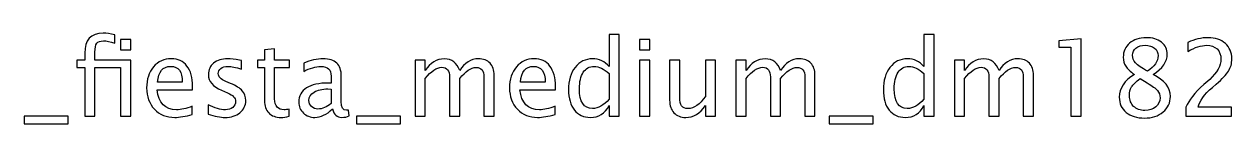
# Model space of a CAD drawing. Header units: centimetres. Extents: x -42 to 63, y -49 to 29.
# Drawn here: x -12.45 to 2.03, y -48.42 to -47.34 of the extents above; entities that cross this region are included whole.
import ezdxf

# ---------------------------------------------------------------- set-up
doc = ezdxf.new("R2010")
doc.units = ezdxf.units.CM
doc.header["$MEASUREMENT"] = 0
doc.layers.add('Layer 1', color=7, linetype='Continuous')

msp = doc.modelspace()

# ---------------------------------------------------------------- linework, layer by layer
at = {"layer": 'Layer 1'}
for points, knots in [([(-11.72654, -48.32956), (-11.72654, -48.32956), (-11.72654, -47.7479), (-11.72654, -47.7479), (-11.72654, -47.7479), (-11.72654, -47.7479), (-11.822, -47.7479), (-11.822, -47.7479), (-11.822, -47.7479), (-11.822, -47.7479), (-11.822, -47.65646), (-11.822, -47.65646), (-11.822, -47.65646), (-11.822, -47.65646), (-11.72654, -47.65646), (-11.72654, -47.65646), (-11.72654, -47.65646), (-11.72654, -47.65646), (-11.72654, -47.57581), (-11.72654, -47.57581), (-11.72654, -47.57581), (-11.72654, -47.41537), (-11.6533, -47.33515), (-11.50683, -47.33515), (-11.50683, -47.33515), (-11.46577, -47.33515), (-11.4192, -47.34192), (-11.36713, -47.35547), (-11.36713, -47.35547), (-11.36713, -47.35547), (-11.36713, -47.45326), (-11.36713, -47.45326), (-11.36713, -47.45326), (-11.42237, -47.43548), (-11.46661, -47.42659), (-11.49984, -47.42659), (-11.49984, -47.42659), (-11.54027, -47.42659), (-11.56779, -47.43611), (-11.58239, -47.45538), (-11.58239, -47.45538), (-11.59721, -47.47464), (-11.60462, -47.51041), (-11.60462, -47.56269), (-11.60462, -47.56269), (-11.60462, -47.56269), (-11.60462, -47.65646), (-11.60462, -47.65646), (-11.60462, -47.65646), (-11.60462, -47.65646), (-11.17536, -47.65646), (-11.17536, -47.65646), (-11.17536, -47.65646), (-11.17536, -47.65646), (-11.17536, -48.32956), (-11.17536, -48.32956), (-11.17536, -48.32956), (-11.17536, -48.32956), (-11.29728, -48.32956), (-11.29728, -48.32956), (-11.29728, -48.32956), (-11.29728, -48.32956), (-11.29728, -47.7479), (-11.29728, -47.7479), (-11.29728, -47.7479), (-11.29728, -47.7479), (-11.60462, -47.7479), (-11.60462, -47.7479), (-11.60462, -47.7479), (-11.60462, -47.7479), (-11.60462, -48.32956), (-11.60462, -48.32956), (-11.60462, -48.32956), (-11.60462, -48.32956), (-11.72654, -48.32956), (-11.72654, -48.32956)], [0, 0, 0, 0, 0.05, 0.05, 0.05, 0.05, 0.1, 0.1, 0.1, 0.1, 0.15, 0.15, 0.15, 0.15, 0.2, 0.2, 0.2, 0.2, 0.25, 0.25, 0.25, 0.25, 0.3, 0.3, 0.3, 0.3, 0.35, 0.35, 0.35, 0.35, 0.4, 0.4, 0.4, 0.4, 0.45, 0.45, 0.45, 0.45, 0.5, 0.5, 0.5, 0.5, 0.55, 0.55, 0.55, 0.55, 0.6, 0.6, 0.6, 0.6, 0.65, 0.65, 0.65, 0.65, 0.7, 0.7, 0.7, 0.7, 0.75, 0.75, 0.75, 0.75, 0.8, 0.8, 0.8, 0.8, 0.85, 0.85, 0.85, 0.85, 0.9, 0.9, 0.9, 0.9, 1, 1, 1, 1]), ([(-5.43813, -48.32956), (-5.43813, -48.32956), (-5.43813, -48.20319), (-5.43813, -48.20319), (-5.43813, -48.20319), (-5.48787, -48.2976), (-5.5628, -48.3448), (-5.66292, -48.3448), (-5.66292, -48.3448), (-5.7442, -48.3448), (-5.80812, -48.31538), (-5.85469, -48.25632), (-5.85469, -48.25632), (-5.90126, -48.19727), (-5.92454, -48.11662), (-5.92454, -48.01439), (-5.92454, -48.01439), (-5.92454, -47.90263), (-5.89808, -47.81267), (-5.84538, -47.74451), (-5.84538, -47.74451), (-5.79246, -47.67657), (-5.72303, -47.64249), (-5.63688, -47.64249), (-5.63688, -47.64249), (-5.55709, -47.64249), (-5.49062, -47.67297), (-5.43813, -47.73414), (-5.43813, -47.73414), (-5.43813, -47.73414), (-5.43813, -47.35039), (-5.43813, -47.35039), (-5.43813, -47.35039), (-5.43813, -47.35039), (-5.31621, -47.35039), (-5.31621, -47.35039), (-5.31621, -47.35039), (-5.31621, -47.35039), (-5.31621, -48.32956), (-5.31621, -48.32956), (-5.31621, -48.32956), (-5.31621, -48.32956), (-5.43813, -48.32956), (-5.43813, -48.32956)], [0, 0, 0, 0, 0.08333333, 0.08333333, 0.08333333, 0.08333333, 0.16666667, 0.16666667, 0.16666667, 0.16666667, 0.25, 0.25, 0.25, 0.25, 0.33333333, 0.33333333, 0.33333333, 0.33333333, 0.41666667, 0.41666667, 0.41666667, 0.41666667, 0.5, 0.5, 0.5, 0.5, 0.58333333, 0.58333333, 0.58333333, 0.58333333, 0.66666667, 0.66666667, 0.66666667, 0.66666667, 0.75, 0.75, 0.75, 0.75, 0.83333333, 0.83333333, 0.83333333, 0.83333333, 1, 1, 1, 1]), ([(-1.66284, -48.32956), (-1.66284, -48.32956), (-1.66284, -48.20319), (-1.66284, -48.20319), (-1.66284, -48.20319), (-1.71258, -48.2976), (-1.78751, -48.3448), (-1.88763, -48.3448), (-1.88763, -48.3448), (-1.96891, -48.3448), (-2.03283, -48.31538), (-2.0794, -48.25632), (-2.0794, -48.25632), (-2.12597, -48.19727), (-2.14925, -48.11662), (-2.14925, -48.01439), (-2.14925, -48.01439), (-2.14925, -47.90263), (-2.12279, -47.81267), (-2.07009, -47.74451), (-2.07009, -47.74451), (-2.01717, -47.67657), (-1.94774, -47.64249), (-1.86159, -47.64249), (-1.86159, -47.64249), (-1.7818, -47.64249), (-1.71533, -47.67297), (-1.66284, -47.73414), (-1.66284, -47.73414), (-1.66284, -47.73414), (-1.66284, -47.35039), (-1.66284, -47.35039), (-1.66284, -47.35039), (-1.66284, -47.35039), (-1.54092, -47.35039), (-1.54092, -47.35039), (-1.54092, -47.35039), (-1.54092, -47.35039), (-1.54092, -48.32956), (-1.54092, -48.32956), (-1.54092, -48.32956), (-1.54092, -48.32956), (-1.66284, -48.32956), (-1.66284, -48.32956)], [0, 0, 0, 0, 0.08333333, 0.08333333, 0.08333333, 0.08333333, 0.16666667, 0.16666667, 0.16666667, 0.16666667, 0.25, 0.25, 0.25, 0.25, 0.33333333, 0.33333333, 0.33333333, 0.33333333, 0.41666667, 0.41666667, 0.41666667, 0.41666667, 0.5, 0.5, 0.5, 0.5, 0.58333333, 0.58333333, 0.58333333, 0.58333333, 0.66666667, 0.66666667, 0.66666667, 0.66666667, 0.75, 0.75, 0.75, 0.75, 0.83333333, 0.83333333, 0.83333333, 0.83333333, 1, 1, 1, 1]), ([(-11.29728, -47.53327), (-11.29728, -47.53327), (-11.29728, -47.41135), (-11.29728, -47.41135), (-11.29728, -47.41135), (-11.29728, -47.41135), (-11.17536, -47.41135), (-11.17536, -47.41135), (-11.17536, -47.41135), (-11.17536, -47.41135), (-11.17536, -47.53327), (-11.17536, -47.53327), (-11.17536, -47.53327), (-11.17536, -47.53327), (-11.29728, -47.53327), (-11.29728, -47.53327)], [0, 0, 0, 0, 0.2, 0.2, 0.2, 0.2, 0.4, 0.4, 0.4, 0.4, 0.6, 0.6, 0.6, 0.6, 1, 1, 1, 1]), ([(-5.07195, -47.53327), (-5.07195, -47.53327), (-5.07195, -47.41135), (-5.07195, -47.41135), (-5.07195, -47.41135), (-5.07195, -47.41135), (-4.95003, -47.41135), (-4.95003, -47.41135), (-4.95003, -47.41135), (-4.95003, -47.41135), (-4.95003, -47.53327), (-4.95003, -47.53327), (-4.95003, -47.53327), (-4.95003, -47.53327), (-5.07195, -47.53327), (-5.07195, -47.53327)], [0, 0, 0, 0, 0.2, 0.2, 0.2, 0.2, 0.4, 0.4, 0.4, 0.4, 0.6, 0.6, 0.6, 0.6, 1, 1, 1, 1]), ([(0.09992, -48.32956), (0.09992, -48.32956), (0.09992, -47.50279), (0.09992, -47.50279), (0.09992, -47.50279), (0.09992, -47.50279), (-0.04613, -47.50279), (-0.04613, -47.50279), (-0.04613, -47.50279), (-0.04613, -47.50279), (-0.04613, -47.42659), (-0.04613, -47.42659), (-0.04613, -47.42659), (-0.04613, -47.42659), (0.22184, -47.40373), (0.22184, -47.40373), (0.22184, -47.40373), (0.22184, -47.40373), (0.22184, -48.32956), (0.22184, -48.32956), (0.22184, -48.32956), (0.22184, -48.32956), (0.09992, -48.32956), (0.09992, -48.32956)], [0, 0, 0, 0, 0.14285714, 0.14285714, 0.14285714, 0.14285714, 0.28571429, 0.28571429, 0.28571429, 0.28571429, 0.42857143, 0.42857143, 0.42857143, 0.42857143, 0.57142857, 0.57142857, 0.57142857, 0.57142857, 0.71428571, 0.71428571, 0.71428571, 0.71428571, 1, 1, 1, 1]), ([(0.86234, -47.82981), (0.81196, -47.79468), (0.77683, -47.76208), (0.75714, -47.73181), (0.75714, -47.73181), (0.73746, -47.70176), (0.72772, -47.66535), (0.72772, -47.6228), (0.72772, -47.6228), (0.72772, -47.55338), (0.75312, -47.49686), (0.80371, -47.45347), (0.80371, -47.45347), (0.85451, -47.41008), (0.92076, -47.38849), (1.00246, -47.38849), (1.00246, -47.38849), (1.07782, -47.38849), (1.13899, -47.4069), (1.18577, -47.44373), (1.18577, -47.44373), (1.23255, -47.48035), (1.25604, -47.52819), (1.25604, -47.58682), (1.25604, -47.58682), (1.25604, -47.67572), (1.1991, -47.75679), (1.08544, -47.82981), (1.08544, -47.82981), (1.22366, -47.89755), (1.29287, -47.98497), (1.29287, -48.09207), (1.29287, -48.09207), (1.29287, -48.16848), (1.26387, -48.23092), (1.20609, -48.27961), (1.20609, -48.27961), (1.1483, -48.32808), (1.07401, -48.35242), (0.98299, -48.35242), (0.98299, -48.35242), (0.89219, -48.35242), (0.81895, -48.32956), (0.76307, -48.28384), (0.76307, -48.28384), (0.7074, -48.23833), (0.67946, -48.17822), (0.67946, -48.10392), (0.67946, -48.10392), (0.67946, -47.99386), (0.74042, -47.90263), (0.86234, -47.82981)], [0, 0, 0, 0, 0.07142857, 0.07142857, 0.07142857, 0.07142857, 0.14285714, 0.14285714, 0.14285714, 0.14285714, 0.21428571, 0.21428571, 0.21428571, 0.21428571, 0.28571429, 0.28571429, 0.28571429, 0.28571429, 0.35714286, 0.35714286, 0.35714286, 0.35714286, 0.42857143, 0.42857143, 0.42857143, 0.42857143, 0.5, 0.5, 0.5, 0.5, 0.57142857, 0.57142857, 0.57142857, 0.57142857, 0.64285714, 0.64285714, 0.64285714, 0.64285714, 0.71428571, 0.71428571, 0.71428571, 0.71428571, 0.78571429, 0.78571429, 0.78571429, 0.78571429, 0.85714286, 0.85714286, 0.85714286, 0.85714286, 1, 1, 1, 1]), ([(1.01728, -47.7915), (1.10279, -47.73499), (1.14555, -47.67233), (1.14555, -47.60312), (1.14555, -47.60312), (1.14555, -47.56608), (1.13116, -47.53644), (1.10258, -47.5138), (1.10258, -47.5138), (1.0738, -47.49115), (1.03633, -47.47993), (0.98998, -47.47993), (0.98998, -47.47993), (0.9451, -47.47993), (0.90848, -47.49094), (0.88033, -47.51316), (0.88033, -47.51316), (0.85218, -47.53539), (0.83821, -47.56396), (0.83821, -47.59931), (0.83821, -47.59931), (0.83821, -47.6336), (0.85091, -47.6645), (0.87631, -47.69202), (0.87631, -47.69202), (0.90171, -47.71932), (0.9487, -47.75256), (1.01728, -47.7915)], [0, 0, 0, 0, 0.125, 0.125, 0.125, 0.125, 0.25, 0.25, 0.25, 0.25, 0.375, 0.375, 0.375, 0.375, 0.5, 0.5, 0.5, 0.5, 0.625, 0.625, 0.625, 0.625, 0.75, 0.75, 0.75, 0.75, 1, 1, 1, 1]), ([(1.47871, -48.32956), (1.47871, -48.32956), (1.47871, -48.22288), (1.47871, -48.22288), (1.47871, -48.22288), (1.51427, -48.13969), (1.58603, -48.04889), (1.69419, -47.95089), (1.69419, -47.95089), (1.69419, -47.95089), (1.76404, -47.88823), (1.76404, -47.88823), (1.76404, -47.88823), (1.854, -47.80653), (1.89908, -47.72567), (1.89908, -47.64524), (1.89908, -47.64524), (1.89908, -47.59381), (1.88363, -47.55359), (1.85294, -47.52417), (1.85294, -47.52417), (1.82225, -47.49475), (1.7797, -47.47993), (1.72573, -47.47993), (1.72573, -47.47993), (1.66265, -47.47993), (1.58793, -47.50406), (1.50157, -47.55232), (1.50157, -47.55232), (1.50157, -47.55232), (1.50157, -47.44564), (1.50157, -47.44564), (1.50157, -47.44564), (1.58306, -47.40754), (1.66413, -47.38849), (1.74499, -47.38849), (1.74499, -47.38849), (1.83092, -47.38849), (1.89993, -47.41156), (1.952, -47.45792), (1.952, -47.45792), (2.00386, -47.50427), (2.02989, -47.56565), (2.02989, -47.64228), (2.02989, -47.64228), (2.02989, -47.69731), (2.01677, -47.74621), (1.99052, -47.78875), (1.99052, -47.78875), (1.96406, -47.83151), (1.91517, -47.88315), (1.84341, -47.94411), (1.84341, -47.94411), (1.84341, -47.94411), (1.79621, -47.98433), (1.79621, -47.98433), (1.79621, -47.98433), (1.698, -48.06752), (1.64127, -48.1471), (1.62603, -48.22288), (1.62603, -48.22288), (1.62603, -48.22288), (2.02608, -48.22288), (2.02608, -48.22288), (2.02608, -48.22288), (2.02608, -48.22288), (2.02608, -48.32956), (2.02608, -48.32956), (2.02608, -48.32956), (2.02608, -48.32956), (1.47871, -48.32956), (1.47871, -48.32956)], [0, 0, 0, 0, 0.05263158, 0.05263158, 0.05263158, 0.05263158, 0.10526316, 0.10526316, 0.10526316, 0.10526316, 0.15789474, 0.15789474, 0.15789474, 0.15789474, 0.21052632, 0.21052632, 0.21052632, 0.21052632, 0.26315789, 0.26315789, 0.26315789, 0.26315789, 0.31578947, 0.31578947, 0.31578947, 0.31578947, 0.36842105, 0.36842105, 0.36842105, 0.36842105, 0.42105263, 0.42105263, 0.42105263, 0.42105263, 0.47368421, 0.47368421, 0.47368421, 0.47368421, 0.52631579, 0.52631579, 0.52631579, 0.52631579, 0.57894737, 0.57894737, 0.57894737, 0.57894737, 0.63157895, 0.63157895, 0.63157895, 0.63157895, 0.68421053, 0.68421053, 0.68421053, 0.68421053, 0.73684211, 0.73684211, 0.73684211, 0.73684211, 0.78947368, 0.78947368, 0.78947368, 0.78947368, 0.84210526, 0.84210526, 0.84210526, 0.84210526, 0.89473684, 0.89473684, 0.89473684, 0.89473684, 1, 1, 1, 1]), ([(-10.43685, -48.30797), (-10.51876, -48.33252), (-10.58883, -48.3448), (-10.64725, -48.3448), (-10.64725, -48.3448), (-10.74694, -48.3448), (-10.82801, -48.31178), (-10.89045, -48.24595), (-10.89045, -48.24595), (-10.95289, -48.18012), (-10.98422, -48.09482), (-10.98422, -47.98983), (-10.98422, -47.98983), (-10.98422, -47.88802), (-10.9567, -47.80441), (-10.90146, -47.73901), (-10.90146, -47.73901), (-10.84621, -47.67382), (-10.77552, -47.64122), (-10.68937, -47.64122), (-10.68937, -47.64122), (-10.60788, -47.64122), (-10.5448, -47.67022), (-10.50035, -47.72821), (-10.50035, -47.72821), (-10.4559, -47.78621), (-10.43367, -47.86834), (-10.43367, -47.97481), (-10.43367, -47.97481), (-10.43367, -47.97481), (-10.43431, -48.01206), (-10.43431, -48.01206), (-10.43431, -48.01206), (-10.43431, -48.01206), (-10.85976, -48.01206), (-10.85976, -48.01206), (-10.85976, -48.01206), (-10.84198, -48.17293), (-10.76345, -48.25336), (-10.62439, -48.25336), (-10.62439, -48.25336), (-10.57337, -48.25336), (-10.51093, -48.23897), (-10.43685, -48.21018), (-10.43685, -48.21018), (-10.43685, -48.21018), (-10.43685, -48.30797), (-10.43685, -48.30797)], [0, 0, 0, 0, 0.07692308, 0.07692308, 0.07692308, 0.07692308, 0.15384615, 0.15384615, 0.15384615, 0.15384615, 0.23076923, 0.23076923, 0.23076923, 0.23076923, 0.30769231, 0.30769231, 0.30769231, 0.30769231, 0.38461538, 0.38461538, 0.38461538, 0.38461538, 0.46153846, 0.46153846, 0.46153846, 0.46153846, 0.53846154, 0.53846154, 0.53846154, 0.53846154, 0.61538462, 0.61538462, 0.61538462, 0.61538462, 0.69230769, 0.69230769, 0.69230769, 0.69230769, 0.76923077, 0.76923077, 0.76923077, 0.76923077, 0.84615385, 0.84615385, 0.84615385, 0.84615385, 1, 1, 1, 1]), ([(-10.24741, -48.30543), (-10.24741, -48.30543), (-10.24741, -48.19367), (-10.24741, -48.19367), (-10.24741, -48.19367), (-10.16761, -48.23346), (-10.0984, -48.25336), (-10.03934, -48.25336), (-10.03934, -48.25336), (-10.0042, -48.25336), (-9.97499, -48.24383), (-9.95192, -48.22478), (-9.95192, -48.22478), (-9.92885, -48.20595), (-9.91721, -48.18224), (-9.91721, -48.15366), (-9.91721, -48.15366), (-9.91721, -48.11197), (-9.94959, -48.07746), (-10.01436, -48.05016), (-10.01436, -48.05016), (-10.01436, -48.05016), (-10.0857, -48.01989), (-10.0857, -48.01989), (-10.0857, -48.01989), (-10.19089, -47.97629), (-10.2436, -47.91321), (-10.2436, -47.8313), (-10.2436, -47.8313), (-10.2436, -47.77266), (-10.22286, -47.72652), (-10.18137, -47.69287), (-10.18137, -47.69287), (-10.13988, -47.65921), (-10.08294, -47.64249), (-10.01077, -47.64249), (-10.01077, -47.64249), (-9.9733, -47.64249), (-9.92673, -47.64757), (-9.87149, -47.65794), (-9.87149, -47.65794), (-9.87149, -47.65794), (-9.84609, -47.66281), (-9.84609, -47.66281), (-9.84609, -47.66281), (-9.84609, -47.66281), (-9.84609, -47.76441), (-9.84609, -47.76441), (-9.84609, -47.76441), (-9.91403, -47.74409), (-9.96822, -47.73393), (-10.00865, -47.73393), (-10.00865, -47.73393), (-10.04421, -47.73393), (-10.07236, -47.74176), (-10.09374, -47.75721), (-10.09374, -47.75721), (-10.11491, -47.77266), (-10.12549, -47.79341), (-10.12549, -47.81944), (-10.12549, -47.81944), (-10.12549, -47.85606), (-10.09586, -47.88718), (-10.03638, -47.91236), (-10.03638, -47.91236), (-10.03638, -47.91236), (-9.97775, -47.93713), (-9.97775, -47.93713), (-9.97775, -47.93713), (-9.91128, -47.96507), (-9.86429, -47.9947), (-9.83678, -48.02582), (-9.83678, -48.02582), (-9.80905, -48.05693), (-9.79529, -48.09588), (-9.79529, -48.14245), (-9.79529, -48.14245), (-9.79529, -48.2015), (-9.81857, -48.24997), (-9.86535, -48.28786), (-9.86535, -48.28786), (-9.91192, -48.32575), (-9.97161, -48.3448), (-10.04421, -48.3448), (-10.04421, -48.3448), (-10.10009, -48.3448), (-10.16761, -48.33168), (-10.24741, -48.30543)], [0, 0, 0, 0, 0.04347826, 0.04347826, 0.04347826, 0.04347826, 0.08695652, 0.08695652, 0.08695652, 0.08695652, 0.13043478, 0.13043478, 0.13043478, 0.13043478, 0.17391304, 0.17391304, 0.17391304, 0.17391304, 0.2173913, 0.2173913, 0.2173913, 0.2173913, 0.26086957, 0.26086957, 0.26086957, 0.26086957, 0.30434783, 0.30434783, 0.30434783, 0.30434783, 0.34782609, 0.34782609, 0.34782609, 0.34782609, 0.39130435, 0.39130435, 0.39130435, 0.39130435, 0.43478261, 0.43478261, 0.43478261, 0.43478261, 0.47826087, 0.47826087, 0.47826087, 0.47826087, 0.52173913, 0.52173913, 0.52173913, 0.52173913, 0.56521739, 0.56521739, 0.56521739, 0.56521739, 0.60869565, 0.60869565, 0.60869565, 0.60869565, 0.65217391, 0.65217391, 0.65217391, 0.65217391, 0.69565217, 0.69565217, 0.69565217, 0.69565217, 0.73913043, 0.73913043, 0.73913043, 0.73913043, 0.7826087, 0.7826087, 0.7826087, 0.7826087, 0.82608696, 0.82608696, 0.82608696, 0.82608696, 0.86956522, 0.86956522, 0.86956522, 0.86956522, 0.91304348, 0.91304348, 0.91304348, 0.91304348, 1, 1, 1, 1]), ([(-9.2748, -48.32935), (-9.31248, -48.33972), (-9.34528, -48.3448), (-9.37301, -48.3448), (-9.37301, -48.3448), (-9.43524, -48.3448), (-9.48371, -48.32702), (-9.51843, -48.29146), (-9.51843, -48.29146), (-9.55335, -48.2559), (-9.57071, -48.20658), (-9.57071, -48.14329), (-9.57071, -48.14329), (-9.57071, -48.14329), (-9.57071, -47.7479), (-9.57071, -47.7479), (-9.57071, -47.7479), (-9.57071, -47.7479), (-9.65495, -47.7479), (-9.65495, -47.7479), (-9.65495, -47.7479), (-9.65495, -47.7479), (-9.65495, -47.65646), (-9.65495, -47.65646), (-9.65495, -47.65646), (-9.65495, -47.65646), (-9.57071, -47.65646), (-9.57071, -47.65646), (-9.57071, -47.65646), (-9.57071, -47.65646), (-9.57071, -47.53475), (-9.57071, -47.53475), (-9.57071, -47.53475), (-9.57071, -47.53475), (-9.44879, -47.52311), (-9.44879, -47.52311), (-9.44879, -47.52311), (-9.44879, -47.52311), (-9.44879, -47.65646), (-9.44879, -47.65646), (-9.44879, -47.65646), (-9.44879, -47.65646), (-9.27226, -47.65646), (-9.27226, -47.65646), (-9.27226, -47.65646), (-9.27226, -47.65646), (-9.27226, -47.7479), (-9.27226, -47.7479), (-9.27226, -47.7479), (-9.27226, -47.7479), (-9.44879, -47.7479), (-9.44879, -47.7479), (-9.44879, -47.7479), (-9.44879, -47.7479), (-9.44879, -48.12128), (-9.44879, -48.12128), (-9.44879, -48.12128), (-9.44879, -48.20933), (-9.41048, -48.25336), (-9.33407, -48.25336), (-9.33407, -48.25336), (-9.31777, -48.25336), (-9.29808, -48.25061), (-9.2748, -48.24532), (-9.2748, -48.24532), (-9.2748, -48.24532), (-9.2748, -48.32935), (-9.2748, -48.32935)], [0, 0, 0, 0, 0.05555556, 0.05555556, 0.05555556, 0.05555556, 0.11111111, 0.11111111, 0.11111111, 0.11111111, 0.16666667, 0.16666667, 0.16666667, 0.16666667, 0.22222222, 0.22222222, 0.22222222, 0.22222222, 0.27777778, 0.27777778, 0.27777778, 0.27777778, 0.33333333, 0.33333333, 0.33333333, 0.33333333, 0.38888889, 0.38888889, 0.38888889, 0.38888889, 0.44444444, 0.44444444, 0.44444444, 0.44444444, 0.5, 0.5, 0.5, 0.5, 0.55555556, 0.55555556, 0.55555556, 0.55555556, 0.61111111, 0.61111111, 0.61111111, 0.61111111, 0.66666667, 0.66666667, 0.66666667, 0.66666667, 0.72222222, 0.72222222, 0.72222222, 0.72222222, 0.77777778, 0.77777778, 0.77777778, 0.77777778, 0.83333333, 0.83333333, 0.83333333, 0.83333333, 0.88888889, 0.88888889, 0.88888889, 0.88888889, 1, 1, 1, 1]), ([(-8.75389, -48.24383), (-8.82712, -48.31114), (-8.89761, -48.3448), (-8.96534, -48.3448), (-8.96534, -48.3448), (-9.02101, -48.3448), (-9.06737, -48.32744), (-9.10398, -48.29252), (-9.10398, -48.29252), (-9.14081, -48.25759), (-9.15923, -48.21357), (-9.15923, -48.16044), (-9.15923, -48.16044), (-9.15923, -48.08699), (-9.12833, -48.03047), (-9.06652, -47.9911), (-9.06652, -47.9911), (-9.00471, -47.95173), (-8.91602, -47.93205), (-8.80045, -47.93205), (-8.80045, -47.93205), (-8.80045, -47.93205), (-8.77188, -47.93205), (-8.77188, -47.93205), (-8.77188, -47.93205), (-8.77188, -47.93205), (-8.77188, -47.85098), (-8.77188, -47.85098), (-8.77188, -47.85098), (-8.77188, -47.77288), (-8.81252, -47.73393), (-8.89401, -47.73393), (-8.89401, -47.73393), (-8.95709, -47.73393), (-9.02609, -47.75383), (-9.10081, -47.79362), (-9.10081, -47.79362), (-9.10081, -47.79362), (-9.10081, -47.69329), (-9.10081, -47.69329), (-9.10081, -47.69329), (-9.01868, -47.65942), (-8.94121, -47.64249), (-8.86861, -47.64249), (-8.86861, -47.64249), (-8.79389, -47.64249), (-8.73865, -47.65942), (-8.7033, -47.6935), (-8.7033, -47.6935), (-8.66774, -47.72758), (-8.64996, -47.78007), (-8.64996, -47.85098), (-8.64996, -47.85098), (-8.64996, -47.85098), (-8.64996, -48.15515), (-8.64996, -48.15515), (-8.64996, -48.15515), (-8.64996, -48.22478), (-8.62858, -48.25971), (-8.58561, -48.25971), (-8.58561, -48.25971), (-8.58032, -48.25971), (-8.57249, -48.25886), (-8.56212, -48.25717), (-8.56212, -48.25717), (-8.56212, -48.25717), (-8.55344, -48.3249), (-8.55344, -48.3249), (-8.55344, -48.3249), (-8.58117, -48.33824), (-8.61165, -48.3448), (-8.64509, -48.3448), (-8.64509, -48.3448), (-8.70203, -48.3448), (-8.73822, -48.31114), (-8.75389, -48.24383)], [0, 0, 0, 0, 0.05, 0.05, 0.05, 0.05, 0.1, 0.1, 0.1, 0.1, 0.15, 0.15, 0.15, 0.15, 0.2, 0.2, 0.2, 0.2, 0.25, 0.25, 0.25, 0.25, 0.3, 0.3, 0.3, 0.3, 0.35, 0.35, 0.35, 0.35, 0.4, 0.4, 0.4, 0.4, 0.45, 0.45, 0.45, 0.45, 0.5, 0.5, 0.5, 0.5, 0.55, 0.55, 0.55, 0.55, 0.6, 0.6, 0.6, 0.6, 0.65, 0.65, 0.65, 0.65, 0.7, 0.7, 0.7, 0.7, 0.75, 0.75, 0.75, 0.75, 0.8, 0.8, 0.8, 0.8, 0.85, 0.85, 0.85, 0.85, 0.9, 0.9, 0.9, 0.9, 1, 1, 1, 1]), ([(-7.76456, -48.32956), (-7.76456, -48.32956), (-7.76456, -47.65646), (-7.76456, -47.65646), (-7.76456, -47.65646), (-7.76456, -47.65646), (-7.64264, -47.65646), (-7.64264, -47.65646), (-7.64264, -47.65646), (-7.64264, -47.65646), (-7.64264, -47.78367), (-7.64264, -47.78367), (-7.64264, -47.78367), (-7.58316, -47.68948), (-7.50696, -47.64249), (-7.41362, -47.64249), (-7.41362, -47.64249), (-7.32366, -47.64249), (-7.26249, -47.68948), (-7.22989, -47.78367), (-7.22989, -47.78367), (-7.1721, -47.68863), (-7.09675, -47.64122), (-7.00425, -47.64122), (-7.00425, -47.64122), (-6.9452, -47.64122), (-6.89927, -47.65858), (-6.86646, -47.6935), (-6.86646, -47.6935), (-6.83365, -47.72843), (-6.81714, -47.77732), (-6.81714, -47.84019), (-6.81714, -47.84019), (-6.81714, -47.84019), (-6.81714, -48.32956), (-6.81714, -48.32956), (-6.81714, -48.32956), (-6.81714, -48.32956), (-6.93906, -48.32956), (-6.93906, -48.32956), (-6.93906, -48.32956), (-6.93906, -48.32956), (-6.93906, -47.86029), (-6.93906, -47.86029), (-6.93906, -47.86029), (-6.93906, -47.78367), (-6.96954, -47.74536), (-7.0305, -47.74536), (-7.0305, -47.74536), (-7.09379, -47.74536), (-7.16025, -47.79002), (-7.22989, -47.87956), (-7.22989, -47.87956), (-7.22989, -47.87956), (-7.22989, -48.32956), (-7.22989, -48.32956), (-7.22989, -48.32956), (-7.22989, -48.32956), (-7.35181, -48.32956), (-7.35181, -48.32956), (-7.35181, -48.32956), (-7.35181, -48.32956), (-7.35181, -47.85987), (-7.35181, -47.85987), (-7.35181, -47.85987), (-7.35181, -47.78261), (-7.38271, -47.74409), (-7.44473, -47.74409), (-7.44473, -47.74409), (-7.50633, -47.74409), (-7.57237, -47.78896), (-7.64264, -47.87892), (-7.64264, -47.87892), (-7.64264, -47.87892), (-7.64264, -48.32956), (-7.64264, -48.32956), (-7.64264, -48.32956), (-7.64264, -48.32956), (-7.76456, -48.32956), (-7.76456, -48.32956)], [0, 0, 0, 0, 0.04761905, 0.04761905, 0.04761905, 0.04761905, 0.0952381, 0.0952381, 0.0952381, 0.0952381, 0.14285714, 0.14285714, 0.14285714, 0.14285714, 0.19047619, 0.19047619, 0.19047619, 0.19047619, 0.23809524, 0.23809524, 0.23809524, 0.23809524, 0.28571429, 0.28571429, 0.28571429, 0.28571429, 0.33333333, 0.33333333, 0.33333333, 0.33333333, 0.38095238, 0.38095238, 0.38095238, 0.38095238, 0.42857143, 0.42857143, 0.42857143, 0.42857143, 0.47619048, 0.47619048, 0.47619048, 0.47619048, 0.52380952, 0.52380952, 0.52380952, 0.52380952, 0.57142857, 0.57142857, 0.57142857, 0.57142857, 0.61904762, 0.61904762, 0.61904762, 0.61904762, 0.66666667, 0.66666667, 0.66666667, 0.66666667, 0.71428571, 0.71428571, 0.71428571, 0.71428571, 0.76190476, 0.76190476, 0.76190476, 0.76190476, 0.80952381, 0.80952381, 0.80952381, 0.80952381, 0.85714286, 0.85714286, 0.85714286, 0.85714286, 0.9047619, 0.9047619, 0.9047619, 0.9047619, 1, 1, 1, 1]), ([(-6.08477, -48.30797), (-6.16668, -48.33252), (-6.23675, -48.3448), (-6.29517, -48.3448), (-6.29517, -48.3448), (-6.39486, -48.3448), (-6.47593, -48.31178), (-6.53837, -48.24595), (-6.53837, -48.24595), (-6.60081, -48.18012), (-6.63214, -48.09482), (-6.63214, -47.98983), (-6.63214, -47.98983), (-6.63214, -47.88802), (-6.60462, -47.80441), (-6.54938, -47.73901), (-6.54938, -47.73901), (-6.49413, -47.67382), (-6.42344, -47.64122), (-6.33729, -47.64122), (-6.33729, -47.64122), (-6.2558, -47.64122), (-6.19272, -47.67022), (-6.14827, -47.72821), (-6.14827, -47.72821), (-6.10382, -47.78621), (-6.08159, -47.86834), (-6.08159, -47.97481), (-6.08159, -47.97481), (-6.08159, -47.97481), (-6.08223, -48.01206), (-6.08223, -48.01206), (-6.08223, -48.01206), (-6.08223, -48.01206), (-6.50768, -48.01206), (-6.50768, -48.01206), (-6.50768, -48.01206), (-6.4899, -48.17293), (-6.41137, -48.25336), (-6.27231, -48.25336), (-6.27231, -48.25336), (-6.22129, -48.25336), (-6.15885, -48.23897), (-6.08477, -48.21018), (-6.08477, -48.21018), (-6.08477, -48.21018), (-6.08477, -48.30797), (-6.08477, -48.30797)], [0, 0, 0, 0, 0.07692308, 0.07692308, 0.07692308, 0.07692308, 0.15384615, 0.15384615, 0.15384615, 0.15384615, 0.23076923, 0.23076923, 0.23076923, 0.23076923, 0.30769231, 0.30769231, 0.30769231, 0.30769231, 0.38461538, 0.38461538, 0.38461538, 0.38461538, 0.46153846, 0.46153846, 0.46153846, 0.46153846, 0.53846154, 0.53846154, 0.53846154, 0.53846154, 0.61538462, 0.61538462, 0.61538462, 0.61538462, 0.69230769, 0.69230769, 0.69230769, 0.69230769, 0.76923077, 0.76923077, 0.76923077, 0.76923077, 0.84615385, 0.84615385, 0.84615385, 0.84615385, 1, 1, 1, 1]), ([(-3.91667, -48.32956), (-3.91667, -48.32956), (-3.91667, -47.65646), (-3.91667, -47.65646), (-3.91667, -47.65646), (-3.91667, -47.65646), (-3.79475, -47.65646), (-3.79475, -47.65646), (-3.79475, -47.65646), (-3.79475, -47.65646), (-3.79475, -47.78367), (-3.79475, -47.78367), (-3.79475, -47.78367), (-3.73527, -47.68948), (-3.65907, -47.64249), (-3.56573, -47.64249), (-3.56573, -47.64249), (-3.47577, -47.64249), (-3.4146, -47.68948), (-3.382, -47.78367), (-3.382, -47.78367), (-3.32421, -47.68863), (-3.24886, -47.64122), (-3.15636, -47.64122), (-3.15636, -47.64122), (-3.09731, -47.64122), (-3.05138, -47.65858), (-3.01857, -47.6935), (-3.01857, -47.6935), (-2.98576, -47.72843), (-2.96925, -47.77732), (-2.96925, -47.84019), (-2.96925, -47.84019), (-2.96925, -47.84019), (-2.96925, -48.32956), (-2.96925, -48.32956), (-2.96925, -48.32956), (-2.96925, -48.32956), (-3.09117, -48.32956), (-3.09117, -48.32956), (-3.09117, -48.32956), (-3.09117, -48.32956), (-3.09117, -47.86029), (-3.09117, -47.86029), (-3.09117, -47.86029), (-3.09117, -47.78367), (-3.12165, -47.74536), (-3.18261, -47.74536), (-3.18261, -47.74536), (-3.2459, -47.74536), (-3.31236, -47.79002), (-3.382, -47.87956), (-3.382, -47.87956), (-3.382, -47.87956), (-3.382, -48.32956), (-3.382, -48.32956), (-3.382, -48.32956), (-3.382, -48.32956), (-3.50392, -48.32956), (-3.50392, -48.32956), (-3.50392, -48.32956), (-3.50392, -48.32956), (-3.50392, -47.85987), (-3.50392, -47.85987), (-3.50392, -47.85987), (-3.50392, -47.78261), (-3.53482, -47.74409), (-3.59684, -47.74409), (-3.59684, -47.74409), (-3.65844, -47.74409), (-3.72448, -47.78896), (-3.79475, -47.87892), (-3.79475, -47.87892), (-3.79475, -47.87892), (-3.79475, -48.32956), (-3.79475, -48.32956), (-3.79475, -48.32956), (-3.79475, -48.32956), (-3.91667, -48.32956), (-3.91667, -48.32956)], [0, 0, 0, 0, 0.04761905, 0.04761905, 0.04761905, 0.04761905, 0.0952381, 0.0952381, 0.0952381, 0.0952381, 0.14285714, 0.14285714, 0.14285714, 0.14285714, 0.19047619, 0.19047619, 0.19047619, 0.19047619, 0.23809524, 0.23809524, 0.23809524, 0.23809524, 0.28571429, 0.28571429, 0.28571429, 0.28571429, 0.33333333, 0.33333333, 0.33333333, 0.33333333, 0.38095238, 0.38095238, 0.38095238, 0.38095238, 0.42857143, 0.42857143, 0.42857143, 0.42857143, 0.47619048, 0.47619048, 0.47619048, 0.47619048, 0.52380952, 0.52380952, 0.52380952, 0.52380952, 0.57142857, 0.57142857, 0.57142857, 0.57142857, 0.61904762, 0.61904762, 0.61904762, 0.61904762, 0.66666667, 0.66666667, 0.66666667, 0.66666667, 0.71428571, 0.71428571, 0.71428571, 0.71428571, 0.76190476, 0.76190476, 0.76190476, 0.76190476, 0.80952381, 0.80952381, 0.80952381, 0.80952381, 0.85714286, 0.85714286, 0.85714286, 0.85714286, 0.9047619, 0.9047619, 0.9047619, 0.9047619, 1, 1, 1, 1]), ([(-1.29666, -48.32956), (-1.29666, -48.32956), (-1.29666, -47.65646), (-1.29666, -47.65646), (-1.29666, -47.65646), (-1.29666, -47.65646), (-1.17474, -47.65646), (-1.17474, -47.65646), (-1.17474, -47.65646), (-1.17474, -47.65646), (-1.17474, -47.78367), (-1.17474, -47.78367), (-1.17474, -47.78367), (-1.11526, -47.68948), (-1.03906, -47.64249), (-0.94572, -47.64249), (-0.94572, -47.64249), (-0.85576, -47.64249), (-0.79459, -47.68948), (-0.76199, -47.78367), (-0.76199, -47.78367), (-0.7042, -47.68863), (-0.62885, -47.64122), (-0.53635, -47.64122), (-0.53635, -47.64122), (-0.4773, -47.64122), (-0.43137, -47.65858), (-0.39856, -47.6935), (-0.39856, -47.6935), (-0.36575, -47.72843), (-0.34924, -47.77732), (-0.34924, -47.84019), (-0.34924, -47.84019), (-0.34924, -47.84019), (-0.34924, -48.32956), (-0.34924, -48.32956), (-0.34924, -48.32956), (-0.34924, -48.32956), (-0.47116, -48.32956), (-0.47116, -48.32956), (-0.47116, -48.32956), (-0.47116, -48.32956), (-0.47116, -47.86029), (-0.47116, -47.86029), (-0.47116, -47.86029), (-0.47116, -47.78367), (-0.50164, -47.74536), (-0.5626, -47.74536), (-0.5626, -47.74536), (-0.62589, -47.74536), (-0.69235, -47.79002), (-0.76199, -47.87956), (-0.76199, -47.87956), (-0.76199, -47.87956), (-0.76199, -48.32956), (-0.76199, -48.32956), (-0.76199, -48.32956), (-0.76199, -48.32956), (-0.88391, -48.32956), (-0.88391, -48.32956), (-0.88391, -48.32956), (-0.88391, -48.32956), (-0.88391, -47.85987), (-0.88391, -47.85987), (-0.88391, -47.85987), (-0.88391, -47.78261), (-0.91481, -47.74409), (-0.97683, -47.74409), (-0.97683, -47.74409), (-1.03843, -47.74409), (-1.10447, -47.78896), (-1.17474, -47.87892), (-1.17474, -47.87892), (-1.17474, -47.87892), (-1.17474, -48.32956), (-1.17474, -48.32956), (-1.17474, -48.32956), (-1.17474, -48.32956), (-1.29666, -48.32956), (-1.29666, -48.32956)], [0, 0, 0, 0, 0.04761905, 0.04761905, 0.04761905, 0.04761905, 0.0952381, 0.0952381, 0.0952381, 0.0952381, 0.14285714, 0.14285714, 0.14285714, 0.14285714, 0.19047619, 0.19047619, 0.19047619, 0.19047619, 0.23809524, 0.23809524, 0.23809524, 0.23809524, 0.28571429, 0.28571429, 0.28571429, 0.28571429, 0.33333333, 0.33333333, 0.33333333, 0.33333333, 0.38095238, 0.38095238, 0.38095238, 0.38095238, 0.42857143, 0.42857143, 0.42857143, 0.42857143, 0.47619048, 0.47619048, 0.47619048, 0.47619048, 0.52380952, 0.52380952, 0.52380952, 0.52380952, 0.57142857, 0.57142857, 0.57142857, 0.57142857, 0.61904762, 0.61904762, 0.61904762, 0.61904762, 0.66666667, 0.66666667, 0.66666667, 0.66666667, 0.71428571, 0.71428571, 0.71428571, 0.71428571, 0.76190476, 0.76190476, 0.76190476, 0.76190476, 0.80952381, 0.80952381, 0.80952381, 0.80952381, 0.85714286, 0.85714286, 0.85714286, 0.85714286, 0.9047619, 0.9047619, 0.9047619, 0.9047619, 1, 1, 1, 1]), ([(-10.85341, -47.92062), (-10.85341, -47.92062), (-10.55623, -47.92062), (-10.55623, -47.92062), (-10.55623, -47.92062), (-10.55623, -47.79531), (-10.60301, -47.73266), (-10.69635, -47.73266), (-10.69635, -47.73266), (-10.79033, -47.73266), (-10.84261, -47.79531), (-10.85341, -47.92062)], [0, 0, 0, 0, 0.25, 0.25, 0.25, 0.25, 0.5, 0.5, 0.5, 0.5, 1, 1, 1, 1]), ([(-6.50133, -47.92062), (-6.50133, -47.92062), (-6.20415, -47.92062), (-6.20415, -47.92062), (-6.20415, -47.92062), (-6.20415, -47.79531), (-6.25093, -47.73266), (-6.34427, -47.73266), (-6.34427, -47.73266), (-6.43825, -47.73266), (-6.49053, -47.79531), (-6.50133, -47.92062)], [0, 0, 0, 0, 0.25, 0.25, 0.25, 0.25, 0.5, 0.5, 0.5, 0.5, 1, 1, 1, 1]), ([(-5.43813, -47.81754), (-5.50142, -47.76187), (-5.56132, -47.73393), (-5.61805, -47.73393), (-5.61805, -47.73393), (-5.67393, -47.73393), (-5.71711, -47.75721), (-5.7478, -47.80399), (-5.7478, -47.80399), (-5.77849, -47.85056), (-5.79373, -47.9166), (-5.79373, -48.00211), (-5.79373, -48.00211), (-5.79373, -48.15938), (-5.74166, -48.23812), (-5.63731, -48.23812), (-5.63731, -48.23812), (-5.56957, -48.23812), (-5.50311, -48.20108), (-5.43813, -48.12721), (-5.43813, -48.12721), (-5.43813, -48.12721), (-5.43813, -47.81754), (-5.43813, -47.81754)], [0, 0, 0, 0, 0.14285714, 0.14285714, 0.14285714, 0.14285714, 0.28571429, 0.28571429, 0.28571429, 0.28571429, 0.42857143, 0.42857143, 0.42857143, 0.42857143, 0.57142857, 0.57142857, 0.57142857, 0.57142857, 0.71428571, 0.71428571, 0.71428571, 0.71428571, 1, 1, 1, 1]), ([(-5.07195, -48.32956), (-5.07195, -48.32956), (-5.07195, -47.65646), (-5.07195, -47.65646), (-5.07195, -47.65646), (-5.07195, -47.65646), (-4.95003, -47.65646), (-4.95003, -47.65646), (-4.95003, -47.65646), (-4.95003, -47.65646), (-4.95003, -48.32956), (-4.95003, -48.32956), (-4.95003, -48.32956), (-4.95003, -48.32956), (-5.07195, -48.32956), (-5.07195, -48.32956)], [0, 0, 0, 0, 0.2, 0.2, 0.2, 0.2, 0.4, 0.4, 0.4, 0.4, 0.6, 0.6, 0.6, 0.6, 1, 1, 1, 1]), ([(-4.28328, -48.32956), (-4.28328, -48.32956), (-4.28328, -48.20298), (-4.28328, -48.20298), (-4.28328, -48.20298), (-4.34826, -48.2976), (-4.42721, -48.3448), (-4.51992, -48.3448), (-4.51992, -48.3448), (-4.57877, -48.3448), (-4.62554, -48.32638), (-4.66026, -48.28934), (-4.66026, -48.28934), (-4.69518, -48.2523), (-4.71254, -48.20256), (-4.71254, -48.13969), (-4.71254, -48.13969), (-4.71254, -48.13969), (-4.71254, -47.65646), (-4.71254, -47.65646), (-4.71254, -47.65646), (-4.71254, -47.65646), (-4.59062, -47.65646), (-4.59062, -47.65646), (-4.59062, -47.65646), (-4.59062, -47.65646), (-4.59062, -48.0999), (-4.59062, -48.0999), (-4.59062, -48.0999), (-4.59062, -48.15049), (-4.58321, -48.18626), (-4.56861, -48.20743), (-4.56861, -48.20743), (-4.55379, -48.22881), (-4.52924, -48.23939), (-4.49473, -48.23939), (-4.49473, -48.23939), (-4.42023, -48.23939), (-4.34953, -48.19049), (-4.28328, -48.09249), (-4.28328, -48.09249), (-4.28328, -48.09249), (-4.28328, -47.65646), (-4.28328, -47.65646), (-4.28328, -47.65646), (-4.28328, -47.65646), (-4.16136, -47.65646), (-4.16136, -47.65646), (-4.16136, -47.65646), (-4.16136, -47.65646), (-4.16136, -48.32956), (-4.16136, -48.32956), (-4.16136, -48.32956), (-4.16136, -48.32956), (-4.28328, -48.32956), (-4.28328, -48.32956)], [0, 0, 0, 0, 0.06666667, 0.06666667, 0.06666667, 0.06666667, 0.13333333, 0.13333333, 0.13333333, 0.13333333, 0.2, 0.2, 0.2, 0.2, 0.26666667, 0.26666667, 0.26666667, 0.26666667, 0.33333333, 0.33333333, 0.33333333, 0.33333333, 0.4, 0.4, 0.4, 0.4, 0.46666667, 0.46666667, 0.46666667, 0.46666667, 0.53333333, 0.53333333, 0.53333333, 0.53333333, 0.6, 0.6, 0.6, 0.6, 0.66666667, 0.66666667, 0.66666667, 0.66666667, 0.73333333, 0.73333333, 0.73333333, 0.73333333, 0.8, 0.8, 0.8, 0.8, 0.86666667, 0.86666667, 0.86666667, 0.86666667, 1, 1, 1, 1]), ([(-1.66284, -47.81754), (-1.72613, -47.76187), (-1.78603, -47.73393), (-1.84276, -47.73393), (-1.84276, -47.73393), (-1.89864, -47.73393), (-1.94182, -47.75721), (-1.97251, -47.80399), (-1.97251, -47.80399), (-2.0032, -47.85056), (-2.01844, -47.9166), (-2.01844, -48.00211), (-2.01844, -48.00211), (-2.01844, -48.15938), (-1.96637, -48.23812), (-1.86202, -48.23812), (-1.86202, -48.23812), (-1.79428, -48.23812), (-1.72782, -48.20108), (-1.66284, -48.12721), (-1.66284, -48.12721), (-1.66284, -48.12721), (-1.66284, -47.81754), (-1.66284, -47.81754)], [0, 0, 0, 0, 0.14285714, 0.14285714, 0.14285714, 0.14285714, 0.28571429, 0.28571429, 0.28571429, 0.28571429, 0.42857143, 0.42857143, 0.42857143, 0.42857143, 0.57142857, 0.57142857, 0.57142857, 0.57142857, 0.71428571, 0.71428571, 0.71428571, 0.71428571, 1, 1, 1, 1]), ([(0.9288, -47.87934), (0.87927, -47.91744), (0.84562, -47.95068), (0.82784, -47.97904), (0.82784, -47.97904), (0.81027, -48.0074), (0.80138, -48.04254), (0.80138, -48.08487), (0.80138, -48.08487), (0.80138, -48.13737), (0.81831, -48.17991), (0.85239, -48.2123), (0.85239, -48.2123), (0.88647, -48.24468), (0.93113, -48.26098), (0.9868, -48.26098), (0.9868, -48.26098), (1.04035, -48.26098), (1.08396, -48.24722), (1.11761, -48.21949), (1.11761, -48.21949), (1.15148, -48.19176), (1.16841, -48.15578), (1.16841, -48.11154), (1.16841, -48.11154), (1.16841, -48.07598), (1.15804, -48.04571), (1.13708, -48.02116), (1.13708, -48.02116), (1.11613, -47.99661), (1.0757, -47.96655), (1.0158, -47.93099), (1.0158, -47.93099), (1.0158, -47.93099), (0.9288, -47.87934), (0.9288, -47.87934)], [0, 0, 0, 0, 0.1, 0.1, 0.1, 0.1, 0.2, 0.2, 0.2, 0.2, 0.3, 0.3, 0.3, 0.3, 0.4, 0.4, 0.4, 0.4, 0.5, 0.5, 0.5, 0.5, 0.6, 0.6, 0.6, 0.6, 0.7, 0.7, 0.7, 0.7, 0.8, 0.8, 0.8, 0.8, 1, 1, 1, 1]), ([(-8.77188, -48.17737), (-8.77188, -48.17737), (-8.77188, -48.00444), (-8.77188, -48.00444), (-8.77188, -48.00444), (-8.77188, -48.00444), (-8.81104, -48.00317), (-8.81104, -48.00317), (-8.81104, -48.00317), (-8.87877, -48.00317), (-8.93338, -48.01566), (-8.97508, -48.04063), (-8.97508, -48.04063), (-9.01657, -48.06582), (-9.03731, -48.09905), (-9.03731, -48.14054), (-9.03731, -48.14054), (-9.03731, -48.16954), (-9.02694, -48.19409), (-9.00641, -48.2142), (-9.00641, -48.2142), (-8.98566, -48.23431), (-8.96047, -48.24447), (-8.93063, -48.24447), (-8.93063, -48.24447), (-8.87983, -48.24447), (-8.82691, -48.22203), (-8.77188, -48.17737)], [0, 0, 0, 0, 0.125, 0.125, 0.125, 0.125, 0.25, 0.25, 0.25, 0.25, 0.375, 0.375, 0.375, 0.375, 0.5, 0.5, 0.5, 0.5, 0.625, 0.625, 0.625, 0.625, 0.75, 0.75, 0.75, 0.75, 1, 1, 1, 1]), ([(-12.45298, -48.421), (-12.45298, -48.421), (-12.45298, -48.32956), (-12.45298, -48.32956), (-12.45298, -48.32956), (-12.45298, -48.32956), (-11.92466, -48.32956), (-11.92466, -48.32956), (-11.92466, -48.32956), (-11.92466, -48.32956), (-11.92466, -48.421), (-11.92466, -48.421), (-11.92466, -48.421), (-11.92466, -48.421), (-12.45298, -48.421), (-12.45298, -48.421)], [0, 0, 0, 0, 0.2, 0.2, 0.2, 0.2, 0.4, 0.4, 0.4, 0.4, 0.6, 0.6, 0.6, 0.6, 1, 1, 1, 1]), ([(-8.46814, -48.421), (-8.46814, -48.421), (-8.46814, -48.32956), (-8.46814, -48.32956), (-8.46814, -48.32956), (-8.46814, -48.32956), (-7.93982, -48.32956), (-7.93982, -48.32956), (-7.93982, -48.32956), (-7.93982, -48.32956), (-7.93982, -48.421), (-7.93982, -48.421), (-7.93982, -48.421), (-7.93982, -48.421), (-8.46814, -48.421), (-8.46814, -48.421)], [0, 0, 0, 0, 0.2, 0.2, 0.2, 0.2, 0.4, 0.4, 0.4, 0.4, 0.6, 0.6, 0.6, 0.6, 1, 1, 1, 1]), ([(-2.79949, -48.421), (-2.79949, -48.421), (-2.79949, -48.32956), (-2.79949, -48.32956), (-2.79949, -48.32956), (-2.79949, -48.32956), (-2.27117, -48.32956), (-2.27117, -48.32956), (-2.27117, -48.32956), (-2.27117, -48.32956), (-2.27117, -48.421), (-2.27117, -48.421), (-2.27117, -48.421), (-2.27117, -48.421), (-2.79949, -48.421), (-2.79949, -48.421)], [0, 0, 0, 0, 0.2, 0.2, 0.2, 0.2, 0.4, 0.4, 0.4, 0.4, 0.6, 0.6, 0.6, 0.6, 1, 1, 1, 1])]:
    msp.add_open_spline(points, degree=3, knots=knots, dxfattribs=at)

doc.saveas('drawing.dxf')
